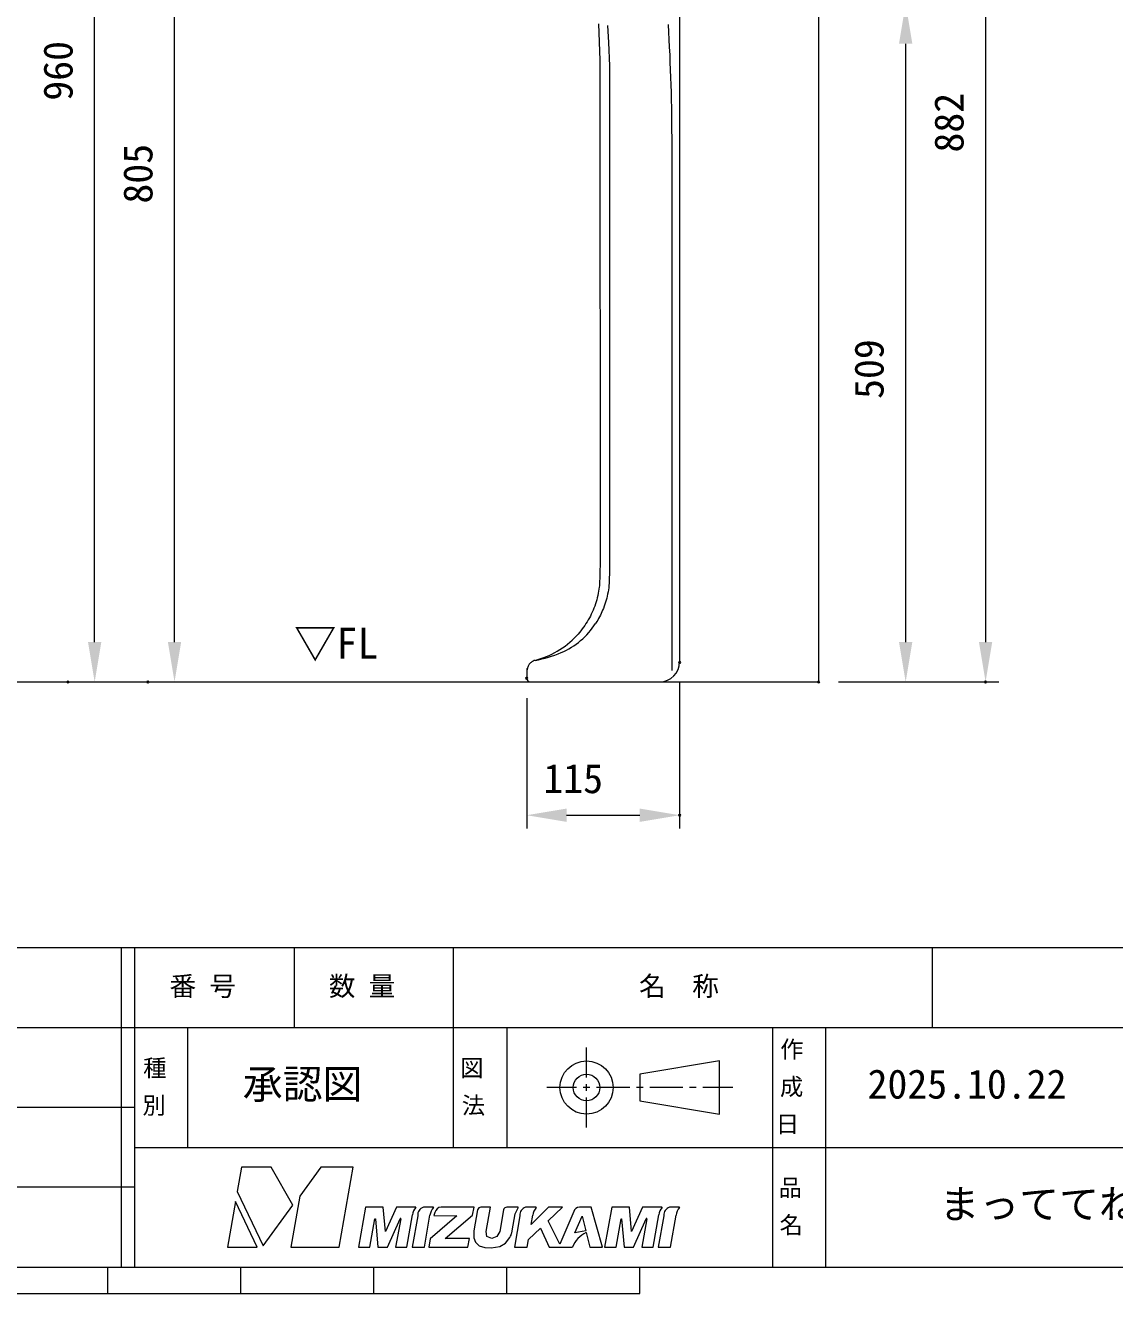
# Model space of a CAD drawing. Units: millimetres, scale not verified. Extents: x -203 to 203, y -143 to 143.
# Drawn here: x 3.8 to 85.7, y -140 to -44.6 of the extents above; entities that cross this region are included whole.
import ezdxf
from ezdxf.enums import TextEntityAlignment as Align

# ---------------------------------------------------------------- set-up
doc = ezdxf.new("R2010")
doc.units = ezdxf.units.MM
doc.header["$LTSCALE"] = 0.25
doc.header["$PDMODE"] = 32
doc.header["$PDSIZE"] = 0.125
for name, color, linetype, lineweight in [('0-1_DIMENSION_LINES$02_DIMENSI', 7, 'Continuous', 18), ('0-3_図面_FORMAT$03_TEXT', 7, 'Continuous', 18), ('0-4_図面_FORMAT$01_WAKU$OUT_LINE', 6, 'Continuous', 18), ('0-5_図面_FORMAT$01_WAKU$SUB_LINE', 7, 'Continuous', 18), ('0-6_図面_FORMAT$02_LOGO$01_MZ_LO', 7, 'Continuous', 18), ('0-8_DIMENSION_LINES$03_LINES', 7, 'Continuous', 18), ('0-9_DIMENSION_LINES$04_SUB_LIN', 4, 'Continuous', 18)]:
    doc.layers.add(name, color=color, linetype=linetype, lineweight=lineweight)
doc.layers.add('0-2_DEFPOINTS', color=7, linetype='Continuous')
doc.styles.add('ＭＳ ゴシック', font='')
doc.styles.get('ＭＳ ゴシック').set_extended_font_data('MS Gothic')

# ---------------------------------------------------------------- blocks, each defined once
blk = doc.blocks.new('X90')
at = {"layer": '0-3_図面_FORMAT$03_TEXT', "style": 'ＭＳ ゴシック'}
for s, p in [('作', (270.5669, 25.8484)), ('成', (270.5494, 23.0372)), ('日', (270.2379, 20.2259))]:
    blk.add_text(s, height=1.283, dxfattribs=at).set_placement(p, align=Align.BOTTOM_LEFT)
blk = doc.blocks.new('X91')
at = {"layer": '0-3_図面_FORMAT$03_TEXT', "style": 'ＭＳ ゴシック'}
for s, p in [('図', (246.5023, 24.4428)), ('法', (246.6178, 21.6315))]:
    blk.add_text(s, height=1.283, dxfattribs=at).set_placement(p, align=Align.BOTTOM_LEFT)
blk = doc.blocks.new('X92')
at = {"layer": '0-3_図面_FORMAT$03_TEXT', "style": 'ＭＳ ゴシック'}
for s, p in [('種', (222.6528, 24.4428)), ('別', (222.6003, 21.6315))]:
    blk.add_text(s, height=1.283, dxfattribs=at).set_placement(p, align=Align.BOTTOM_LEFT)
blk = doc.blocks.new('X93')
at = {"layer": '0-3_図面_FORMAT$03_TEXT', "style": 'ＭＳ ゴシック'}
for s, p in [('品', (270.4427, 15.4428)), ('名', (270.5144, 12.6315))]:
    blk.add_text(s, height=1.283, dxfattribs=at).set_placement(p, align=Align.BOTTOM_LEFT)
blk = doc.blocks.new('D19')
at = {"layer": '0-1_DIMENSION_LINES$02_DIMENSI'}
for p, q in [((273.86, 142.7), (287.01, 142.7)), ((286.01, 139.7002), (286.01, 57.4998)), ((274.96, 54.5), (287.01, 54.5))]:
    blk.add_line(p, q, dxfattribs=at)
for points in [[(286.51, 139.7002), (285.51, 139.7002), (286.01, 142.7)], [(285.51, 57.4998), (286.51, 57.4998), (286.01, 54.5)]]:
    blk.add_solid(points, dxfattribs=at)
at = {"layer": '0-2_DEFPOINTS'}
for p in [(272.36, 142.7), (273.46, 54.5), (286.01, 54.5)]:
    blk.add_point(p, dxfattribs=at)
at = {"layer": '0-1_DIMENSION_LINES$02_DIMENSI', "style": 'ＭＳ ゴシック'}
blk.add_text('882', height=2.199, rotation=90, dxfattribs=at).set_placement((285.01, 94.3143), align=Align.BOTTOM_LEFT)
blk = doc.blocks.new('D20')
at = {"layer": '0-1_DIMENSION_LINES$02_DIMENSI'}
for p, q in [((272.0255, 105.5), (281, 105.5)), ((280, 57.4998), (280, 102.5002)), ((274.96, 54.5), (281, 54.5))]:
    blk.add_line(p, q, dxfattribs=at)
for points in [[(280.5, 102.5002), (279.5, 102.5002), (280, 105.5)], [(279.5, 57.4998), (280.5, 57.4998), (280, 54.5)]]:
    blk.add_solid(points, dxfattribs=at)
at = {"layer": '0-2_DEFPOINTS'}
for p in [(270.5255, 105.5), (280, 105.5), (273.46, 54.5)]:
    blk.add_point(p, dxfattribs=at)
at = {"layer": '0-1_DIMENSION_LINES$02_DIMENSI', "style": 'ＭＳ ゴシック'}
blk.add_text('509', height=2.199, rotation=90, dxfattribs=at).set_placement((279, 75.7857), align=Align.BOTTOM_LEFT)
blk = doc.blocks.new('D21')
at = {"layer": '0-1_DIMENSION_LINES$02_DIMENSI'}
for p, q in [((257.8513, 150.5), (218.0032, 150.5)), ((219.0032, 57.4998), (219.0032, 147.5002)), ((218.5, 54.5), (220.0032, 54.5))]:
    blk.add_line(p, q, dxfattribs=at)
for points in [[(219.5031, 147.5002), (218.5032, 147.5002), (219.0032, 150.5)], [(218.5032, 57.4998), (219.5031, 57.4998), (219.0032, 54.5)]]:
    blk.add_solid(points, dxfattribs=at)
at = {"layer": '0-2_DEFPOINTS'}
for p in [(219.0032, 150.5), (259.3513, 150.5), (217, 54.5)]:
    blk.add_point(p, dxfattribs=at)
at = {"layer": '0-1_DIMENSION_LINES$02_DIMENSI', "style": 'ＭＳ ゴシック'}
blk.add_text('960', height=2.199, rotation=90, dxfattribs=at).set_placement((218.0032, 98.2143), align=Align.BOTTOM_LEFT)
blk = doc.blocks.new('D22')
at = {"layer": '0-1_DIMENSION_LINES$02_DIMENSI'}
for p, q in [((235.8168, 135.0203), (224.01, 135.0203)), ((225.01, 57.4998), (225.01, 132.0205)), ((224.5068, 54.5), (226.01, 54.5))]:
    blk.add_line(p, q, dxfattribs=at)
for points in [[(225.51, 132.0205), (224.51, 132.0205), (225.01, 135.0203)], [(224.51, 57.4998), (225.51, 57.4998), (225.01, 54.5)]]:
    blk.add_solid(points, dxfattribs=at)
at = {"layer": '0-2_DEFPOINTS'}
for p in [(225.01, 135.0203), (237.3168, 135.0203), (223.0068, 54.5)]:
    blk.add_point(p, dxfattribs=at)
at = {"layer": '0-1_DIMENSION_LINES$02_DIMENSI', "style": 'ＭＳ ゴシック'}
blk.add_text('805', height=2.199, rotation=90, dxfattribs=at).set_placement((224.01, 90.4744), align=Align.BOTTOM_LEFT)
blk = doc.blocks.new('D24')
at = {"layer": '0-1_DIMENSION_LINES$02_DIMENSI'}
for p, q in [((263, 54.4675), (263, 43.4784)), ((251.5, 53.2784), (251.5, 43.4784)), ((254.4998, 44.4784), (260.0002, 44.4784))]:
    blk.add_line(p, q, dxfattribs=at)
for points in [[(254.4998, 44.9783), (254.4998, 43.9784), (251.5, 44.4784)], [(260.0002, 43.9784), (260.0002, 44.9783), (263, 44.4784)]]:
    blk.add_solid(points, dxfattribs=at)
at = {"layer": '0-2_DEFPOINTS'}
for p in [(263, 55.9675), (251.5, 54.7784), (263, 44.4784)]:
    blk.add_point(p, dxfattribs=at)
at = {"layer": '0-1_DIMENSION_LINES$02_DIMENSI', "style": 'ＭＳ ゴシック'}
blk.add_text('115', height=2.199, dxfattribs=at).set_placement((252.75, 45.4784), align=Align.BOTTOM_LEFT)

msp = doc.modelspace()

# ---------------------------------------------------------------- linework, layer by layer
at = {"layer": '0-3_図面_FORMAT$03_TEXT'}
for p, q in [((46, -123.75), (46, -121.5)), ((45.25, -124.5), (43, -124.5)), ((46.25, -124.5), (45.75, -124.5)), ((46, -124.75), (46, -124.25)), ((49.25, -124.5), (46.75, -124.5)), ((50.25, -124.5), (49.75, -124.5)), ((53.25, -124.5), (50.75, -124.5)), ((54.25, -124.5), (53.75, -124.5)), ((57, -124.5), (54.75, -124.5)), ((46, -127.5), (46, -125.25))]:
    msp.add_line(p, q, dxfattribs=at)
msp.add_lwpolyline([(56, -122.5), (50, -123.5), (50, -125.5), (56, -126.5)], close=True, dxfattribs=at)
for radius in [2, 1]:
    msp.add_circle((46, -124.5), radius, dxfattribs=at)
at = {"layer": '0-4_図面_FORMAT$01_WAKU$OUT_LINE'}
for p, q in [((198, -114), (-198, -114)), ((11, -114), (11, -138)), ((12, -114), (12, -138)), ((198, -120), (-78, -120)), ((10, -140), (10, -138)), ((20, -140), (20, -138)), ((30, -140), (30, -138)), ((40, -140), (40, -138)), ((50, -140), (50, -138)), ((-50, -140), (50, -140))]:
    msp.add_line(p, q, dxfattribs=at)
msp.add_lwpolyline([(-198, -138), (198, -138), (198, 138), (-198, 138)], close=True, dxfattribs=at)
at = {"layer": '0-5_図面_FORMAT$01_WAKU$SUB_LINE'}
for p, q in [((24, -114), (24, -120)), ((36, -129), (36, -114)), ((72, -114), (72, -120)), ((16, -129), (16, -120)), ((40, -120), (40, -129)), ((60, -138), (60, -120)), ((64, -138), (64, -120)), ((12, -126), (-78, -126)), ((12, -129), (144, -129)), ((12, -132), (-78, -132))]:
    msp.add_line(p, q, dxfattribs=at)
at = {"layer": '0-6_図面_FORMAT$02_LOGO$01_MZ_LO'}
for p, q in [((20.052, -130.5), (19.7334, -132.3069)), ((22.2811, -130.5), (20.052, -130.5)), ((23.9185, -133.3532), (22.2811, -130.5)), ((26.0068, -130.5), (24.423, -132.6639)), ((28.4519, -130.5), (26.0068, -130.5)), ((27.394, -136.5), (28.4519, -130.5)), ((19.7334, -132.3069), (21.6797, -136.412)), ((19.5978, -133.0758), (18.994, -136.5)), ((21.2213, -136.5), (19.5978, -133.0758)), ((21.6797, -136.412), (23.9185, -133.3532)), ((24.423, -132.6639), (23.7466, -136.5)), ((29.3797, -133.5001), (28.8508, -136.5)), ((30.7128, -133.5001), (29.3797, -133.5001)), ((30.8813, -135.3254), (30.7128, -133.5001)), ((31.6973, -133.5001), (30.8813, -135.3254)), ((33.1564, -133.5001), (31.6973, -133.5001)), ((33.1643, -133.5221), (33.1564, -133.5001)), ((34.4785, -133.5001), (33.7311, -133.5001)), ((34.4907, -133.528), (34.4785, -133.5001)), ((37.5368, -133.5001), (35.0653, -133.5001)), ((37.4305, -134.0987), (37.5368, -133.5001)), ((38.7636, -133.5001), (38.0482, -133.5001)), ((38.4414, -135.331), (38.7636, -133.5001)), ((40.7137, -133.5065), (40.0021, -133.5001)), ((40.8489, -133.5001), (40.7137, -133.5065)), ((40.8635, -133.5423), (40.8489, -133.5001)), ((42.2092, -133.5001), (41.4125, -133.5001)), ((43.1434, -133.5001), (41.8365, -134.8052)), ((42.2217, -133.528), (42.2092, -133.5001)), ((43.107, -134.5303), (44.1923, -133.5001)), ((44.1923, -133.5001), (43.1434, -133.5001)), ((46.3372, -133.5001), (45.4679, -133.5001)), ((47.188, -136.5), (46.3372, -133.5001)), ((47.8896, -133.5001), (47.3606, -136.5)), ((49.2227, -133.5001), (47.8896, -133.5001)), ((49.3912, -135.3254), (49.2227, -133.5001)), ((50.2071, -133.5001), (49.3912, -135.3254)), ((51.6663, -133.5001), (50.2071, -133.5001)), ((51.6741, -133.5221), (51.6663, -133.5001)), ((52.9883, -133.5001), (52.241, -133.5001)), ((53.0005, -133.528), (52.9883, -133.5001)), ((29.7077, -136.5), (30.085, -134.3718)), ((30.085, -134.3718), (30.1212, -134.3718)), ((30.1212, -134.3718), (30.3134, -136.5)), ((31.0307, -136.5), (31.9772, -134.3718)), ((32.0194, -134.3718), (31.6421, -136.5)), ((32.493, -136.5), (32.9191, -134.0808)), ((33.2994, -134.1367), (32.8831, -136.5)), ((33.7988, -136.5), (34.2223, -134.0946)), ((36.248, -134.138), (34.2351, -135.8723)), ((34.5924, -133.8998), (34.52, -134.1359)), ((34.52, -134.1359), (36.248, -134.138)), ((35.3578, -135.8512), (37.4305, -134.0987)), ((37.8062, -133.6918), (37.5241, -135.2886)), ((39.7553, -133.6956), (39.4664, -135.331)), ((40.3988, -135.2886), (40.6262, -134.0012)), ((40.9871, -134.1367), (40.5715, -136.5)), ((40.6262, -134.0012), (40.8635, -133.5423)), ((41.8365, -134.8052), (41.959, -134.0946)), ((45.0487, -133.8322), (43.9945, -136.289)), ((45.1097, -135.4167), (45.6797, -134.1656)), ((45.6797, -134.1656), (45.9339, -135.2805)), ((48.2176, -136.5), (48.5948, -134.3718)), ((48.5948, -134.3718), (48.631, -134.3718)), ((48.631, -134.3718), (48.8233, -136.5)), ((49.5406, -136.5), (50.4871, -134.3718)), ((50.5292, -134.3718), (50.152, -136.5)), ((51.0029, -136.5), (51.429, -134.0808)), ((51.8093, -134.1367), (51.3929, -136.5)), ((52.3087, -136.5), (52.7322, -134.0946)), ((37.5241, -135.2886), (37.5207, -135.7942)), ((38.5099, -135.7132), (38.4414, -135.331)), ((39.4664, -135.331), (39.2624, -135.7153)), ((41.6443, -135.9188), (42.5284, -135.0795)), ((42.5284, -135.0795), (43.1843, -136.5)), ((43.9945, -136.289), (43.107, -134.5303)), ((45.9339, -135.2805), (45.1097, -135.4167)), ((45.9654, -135.4039), (46.2447, -136.5)), ((34.2351, -135.8723), (34.125, -136.5)), ((37.1838, -135.8537), (35.3578, -135.8512)), ((37.0697, -136.5), (37.1838, -135.8537)), ((37.5207, -135.7942), (37.6572, -136.1388)), ((37.6572, -136.1388), (37.9298, -136.3967)), ((38.8631, -135.8509), (38.5099, -135.7132)), ((39.2624, -135.7153), (38.8631, -135.8509)), ((39.4797, -136.4487), (39.8948, -136.201)), ((39.8948, -136.201), (40.2275, -135.7892)), ((40.2333, -135.7779), (40.2903, -135.6677)), ((41.5439, -136.5), (41.6443, -135.9188)), ((18.994, -136.5), (21.2213, -136.5)), ((23.7466, -136.5), (27.394, -136.5)), ((28.8508, -136.5), (29.7077, -136.5)), ((30.3134, -136.5), (31.0307, -136.5)), ((31.6421, -136.5), (32.493, -136.5)), ((32.8831, -136.5), (33.7988, -136.5)), ((34.125, -136.5), (37.0697, -136.5)), ((37.9298, -136.3967), (38.3411, -136.5181)), ((38.3411, -136.5181), (38.8134, -136.5486)), ((38.8134, -136.5486), (39.4797, -136.4487)), ((40.5715, -136.5), (41.5368, -136.5)), ((41.5368, -136.5), (41.5384, -136.5)), ((41.5384, -136.5), (41.5439, -136.5)), ((43.1843, -136.5), (44.9459, -136.5)), ((46.2447, -136.5), (47.188, -136.5)), ((47.3606, -136.5), (48.2176, -136.5)), ((48.8233, -136.5), (49.5406, -136.5)), ((50.152, -136.5), (51.0029, -136.5)), ((51.3929, -136.5), (52.3087, -136.5))]:
    msp.add_line(p, q, dxfattribs=at)
msp.add_lwpolyline([(40.3739, -135.4237), (40.3965, -135.3012), (40.3965, -135.3012)], dxfattribs=at)
for centre, radius, start, end in [((33.7742, -134.1229), 0.8561, 135.436, 177.18162), ((33.898, -134.0779), 0.6015, 106.10853, 185.61083), ((35.2047, -134.2131), 0.9895, 136.18472, 173.12017), ((35.0741, -133.9901), 0.4901, 91.03463, 169.38909), ((38.0431, -133.7422), 0.2422, 88.80192, 167.99496), ((39.9968, -133.7469), 0.2469, 88.77298, 167.99431), ((41.5809, -134.073), 0.5972, 106.38228, 186.12371), ((42.933, -134.202), 0.9799, 136.54508, 173.70767), ((45.4594, -133.9198), 0.4199, 88.83548, 167.9571), ((52.2841, -134.1229), 0.8561, 135.436, 177.18162), ((52.4079, -134.0779), 0.6015, 106.10853, 185.61083), ((53.7145, -134.2131), 0.9895, 136.18472, 173.12017), ((31.9983, -134.363), 0.0228, 337.38667, 202.61333), ((50.5082, -134.363), 0.0228, 337.38667, 202.61333), ((39.5102, -135.2642), 0.8783, 332.65034, 349.54143), ((38.5515, -134.9606), 1.8762, 349.54143, 349.93236), ((46.8386, -137.2383), 2.0316, 115.4544, 158.69079), ((38.9196, -135.0984), 1.4791, 332.15939, 332.65034)]:
    msp.add_arc(centre, radius, start, end, dxfattribs=at)
at = {"layer": '0-8_DIMENSION_LINES$03_LINES'}
for p, q in [((63.46, -94), (63.46, 31.0769)), ((53, -28.0891), (53, -92.5108)), ((46.9035, -44.5015), (46.9855, -47.2507)), ((46.9855, -47.2507), (47.0222, -84.6873)), ((47.0222, -84.6873), (46.9976, -86.1541)), ((46.9627, -86.7662), (46.9505, -86.8805)), ((46.9756, -86.6136), (46.9627, -86.7662)), ((46.983, -86.4988), (46.9756, -86.6136)), ((46.9976, -86.1541), (46.983, -86.4988)), ((46.8014, -87.6713), (46.7619, -87.8196)), ((46.8419, -87.5035), (46.8014, -87.6713)), ((46.878, -87.3347), (46.8419, -87.5035)), ((46.9061, -87.1839), (46.878, -87.3347)), ((46.9304, -87.0324), (46.9061, -87.1839)), ((46.9505, -86.8805), (46.9304, -87.0324)), ((46.4913, -88.5983), (46.4261, -88.7479)), ((46.5527, -88.4472), (46.4913, -88.5983)), ((46.6102, -88.2945), (46.5527, -88.4472)), ((46.6668, -88.1314), (46.6102, -88.2945)), ((46.7191, -87.9669), (46.6668, -88.1314)), ((46.7619, -87.8196), (46.7191, -87.9669)), ((45.9572, -89.6085), (45.8655, -89.7463)), ((46.0454, -89.4684), (45.9572, -89.6085)), ((46.1287, -89.3283), (46.0454, -89.4684)), ((46.2084, -89.186), (46.1287, -89.3283)), ((46.2846, -89.0419), (46.2084, -89.186)), ((46.3572, -88.8958), (46.2846, -89.0419)), ((46.4261, -88.7479), (46.3572, -88.8958)), ((45.3561, -90.398), (45.2445, -90.5203)), ((45.4646, -90.273), (45.3561, -90.398)), ((45.5698, -90.1452), (45.4646, -90.273)), ((45.6717, -90.0148), (45.5698, -90.1452)), ((45.7703, -89.8818), (45.6717, -90.0148)), ((45.8655, -89.7463), (45.7703, -89.8818)), ((41.5, -93.113), (41.5, -93.7)), ((-42, -94), (63.46, -94)), ((41.8, -94), (44.0553, -94)), ((44.0613, -94), (47.3016, -94)), ((47.3016, -94), (51.5, -94))]:
    msp.add_line(p, q, dxfattribs=at)
msp.add_lwpolyline([(41.5434, -93.0175), (41.5322, -93.0723), (41.5251, -93.0911)], dxfattribs=at)
for centre, radius, start, end in [((40.6455, -86.2973), 6.2438, 300.3484, 317.44097), ((42.3162, -93.1167), 0.7669, 116.06832, 134.41361), ((42.3086, -93.103), 0.7512, 104.33815, 116.00722), ((40.5115, -86.0708), 6.507, 284.33492, 300.35893), ((51.5, -92.5), 1.5, 270.52083, 0.41336), ((42.25, -93.113), 0.75, 178.64322, 179.99847), ((41.5549, -93.3439), 0.2546, 96.73617, 102.40898), ((41.7002, -93.1), 0.2, 136.38088, 178.64469), ((42.6172, -93.2398), 1.0966, 163.87316, 168.30165), ((42.4307, -93.1867), 0.9027, 156.27704, 163.82662), ((42.3775, -93.1642), 0.845, 147.59365, 156.21781), ((42.3473, -93.146), 0.8097, 139.75364, 147.53729), ((42.3371, -93.1379), 0.7967, 139.62794, 139.72759), ((42.332, -93.1332), 0.7898, 134.39786, 139.64509), ((41.8, -93.7), 0.3, 180.00003, 240.7225), ((41.8, -93.7), 0.3, 240.72243, 270)]:
    msp.add_arc(centre, radius, start, end, dxfattribs=at)
at = {"layer": '0-9_DIMENSION_LINES$04_SUB_LIN'}
for p, q in [((47.5845, -44.6227), (47.661, -45.9018)), ((47.661, -45.9018), (47.7187, -47.674)), ((47.7187, -47.674), (47.7283, -50.0846)), ((47.7283, -50.0846), (47.7179, -53.6499)), ((47.7179, -53.6499), (47.7165, -55.5271)), ((52.4297, -93.1286), (52.4297, -53.6512)), ((47.7165, -55.5271), (47.7173, -57.4035)), ((47.7173, -57.4035), (47.7181, -59.3209)), ((47.7181, -59.3209), (47.7179, -61.2384)), ((47.7179, -61.2384), (47.7178, -65.0767)), ((47.7178, -65.0767), (47.7176, -68.9146)), ((47.7176, -68.9146), (47.7174, -70.8335)), ((47.7174, -70.8335), (47.7183, -72.7527)), ((47.7183, -72.7527), (47.7195, -74.6723)), ((47.7195, -74.6723), (47.7161, -77.5486)), ((47.7161, -77.5486), (47.7268, -82.3487)), ((47.7268, -82.3487), (47.7288, -85.6447)), ((47.7288, -85.6447), (47.7058, -86.4101)), ((47.6823, -86.7496), (47.6627, -86.9276)), ((47.6968, -86.5671), (47.6823, -86.7496)), ((47.7058, -86.4101), (47.6968, -86.5671)), ((47.5129, -87.6953), (47.4711, -87.8494)), ((47.5511, -87.5401), (47.5129, -87.6953)), ((47.585, -87.3871), (47.5511, -87.5401)), ((47.6152, -87.2334), (47.585, -87.3871)), ((47.641, -87.0808), (47.6152, -87.2334)), ((47.6627, -86.9276), (47.641, -87.0808)), ((47.2104, -88.5933), (47.1549, -88.7211)), ((47.263, -88.4643), (47.2104, -88.5933)), ((47.3219, -88.3097), (47.263, -88.4643)), ((47.3767, -88.1536), (47.3219, -88.3097)), ((47.4257, -88.002), (47.3767, -88.1536)), ((47.4711, -87.8494), (47.4257, -88.002)), ((46.7661, -89.4607), (46.6758, -89.6041)), ((46.8374, -89.341), (46.7661, -89.4607)), ((46.9062, -89.2198), (46.8374, -89.341)), ((46.9724, -89.0971), (46.9062, -89.2198)), ((47.0359, -88.9731), (46.9724, -89.0971)), ((47.0968, -88.8478), (47.0359, -88.9731)), ((47.1549, -88.7211), (47.0968, -88.8478))]:
    msp.add_line(p, q, dxfattribs=at)
for centre, radius, start, end in [((-98.3785, -53.6514), 150.8081, 0.00009, 3.4555), ((41.797, -86.462), 5.8031, 293.35977, 327.21636), ((40.2734, -82.5154), 10.0316, 280.62197, 292.41123)]:
    msp.add_arc(centre, radius, start, end, dxfattribs=at)

# ---------------------------------------------------------------- block references
at = {"layer": '0-1_DIMENSION_LINES$02_DIMENSI'}
for name in ['D21', 'D19', 'D22', 'D20', 'D24']:
    msp.add_blockref(name, (-210, -148.5), dxfattribs=at)
at = {"layer": '0-3_図面_FORMAT$03_TEXT'}
for name in ['X90', 'X92', 'X91', 'X93']:
    msp.add_blockref(name, (-210, -148.5), dxfattribs=at)

# ---------------------------------------------------------------- texts
at = {"layer": '0-1_DIMENSION_LINES$02_DIMENSI', "style": 'ＭＳ ゴシック'}
msp.add_text('▽FL', height=2.328, dxfattribs=at).set_placement((24.0016, -92.9446), align=Align.BOTTOM_LEFT)
at = {"layer": '0-3_図面_FORMAT$03_TEXT', "style": 'ＭＳ ゴシック'}
for s, height, p in [('番 号', 1.466, (14.6352, -118.0466)), ('数 量', 1.466, (26.6152, -118.0466)), ('名\u3000称', 1.466, (49.9497, -118.0466)), ('承認図', 2.199, (20.1446, -126.0023)), ('2025.10.22', 2.199, (67.1357, -125.9936)), ('まっててね C1 平面・コーナー兼用', 2.199, (72.5411, -135.0198))]:
    msp.add_text(s, height=height, dxfattribs=at).set_placement(p, align=Align.BOTTOM_LEFT)

doc.saveas('drawing.dxf')
